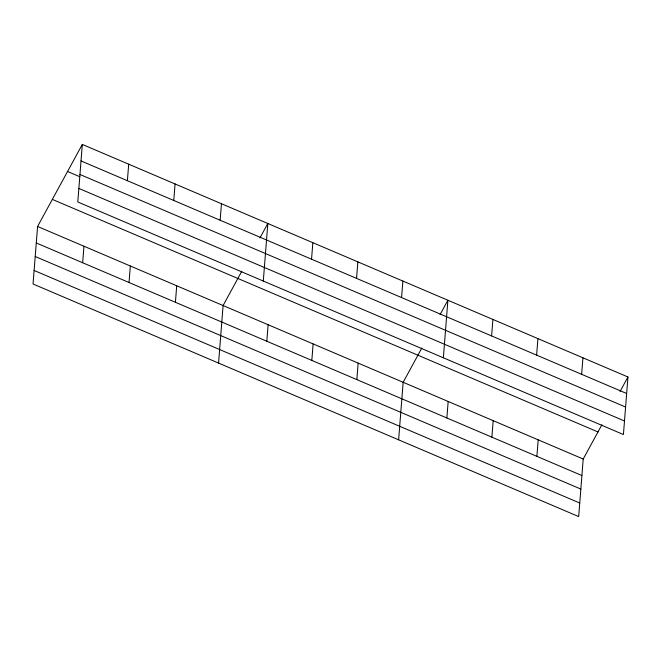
<?xml version="1.0" encoding="UTF-8"?>
<svg xmlns="http://www.w3.org/2000/svg" width="661" height="661" viewBox="0 0 661 661"><rect width="100%" height="100%" fill="white"/><g stroke="black" fill="none" stroke-linecap="round" stroke-linejoin="round"><path stroke-width="0.99" d="M82.319 144.429L77.791 201.969L623.422 434.533L627.95 376.993L82.319 144.429L37.578 226.467L33.05 284.007L578.681 516.572L583.209 459.031L601.898 424.759M82.658 262.748L83.955 246.231M127.399 180.709L128.697 164.192M129.035 282.511L130.333 266.003M173.777 200.473L175.074 183.965M175.413 302.284L176.718 285.767M220.154 220.245L221.452 203.728M218.568 363.079L223.096 305.539L241.786 271.266M263.301 281.041L267.829 223.501L259.955 237.935M266.813 341.233L268.11 324.725M311.546 259.195L312.843 242.686M311.827 360.419L313.124 343.91M356.56 278.38L357.865 261.872M356.841 379.612L358.138 363.096M401.574 297.574L402.88 281.057M398.624 439.829L403.152 382.281L421.842 348.017M443.366 357.791L447.894 300.243L440.019 314.686M446.869 417.983L448.166 401.475M491.61 335.945L492.908 319.437M491.883 437.169L493.18 420.66M536.625 355.131L537.922 338.622M536.897 456.354L538.194 439.846M581.639 374.316L582.936 357.808M620.076 391.428L627.95 376.993M81.014 160.937L626.653 393.502M79.948 174.479L625.587 407.044M67.554 171.505L79.857 176.743M78.857 188.426L624.488 420.991M52.343 199.391L597.974 431.955M37.578 226.467L583.209 459.031M36.281 242.975L581.911 475.54M35.215 256.518L580.845 489.082M34.116 270.465L579.747 503.029"/></g></svg>
